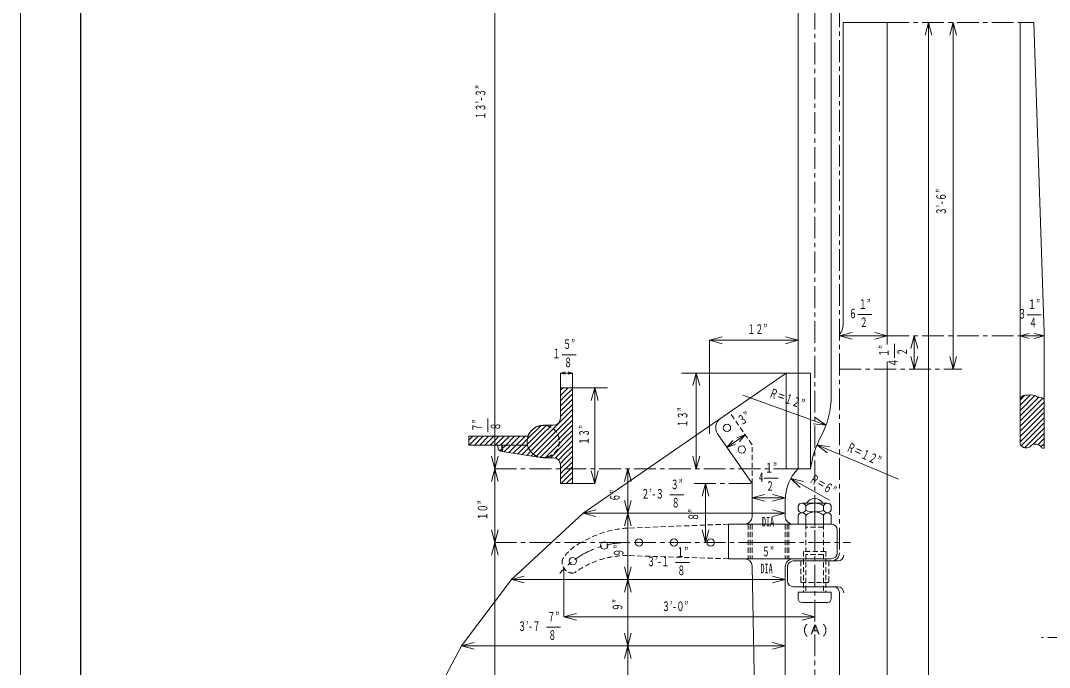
# Model space of a CAD drawing. Units: millimetres, scale not verified. Extents: x -6153 to 6153, y -4352 to 4352.
# Drawn here: x -6153 to -2609, y 154 to 2383 of the extents above; entities that cross this region are included whole.
import ezdxf
from ezdxf.enums import TextEntityAlignment as Align

# ---------------------------------------------------------------- set-up
doc = ezdxf.new("R2010")
doc.units = ezdxf.units.MM
doc.header["$LTSCALE"] = 15
doc.linetypes.add('CHAIN1', pattern=[8, 5, -1, 1, -1])
doc.linetypes.add('DASHED1', pattern=[1.8, 1.2, -0.6])
for name, color, linetype, lineweight in [('0-0_0', 3, 'Continuous', 18), ('0-1_芯', 4, 'CHAIN1', 18), ('0-2_寸法', 2, 'Continuous', 18), ('0-F_枠', 3, 'Continuous', 18)]:
    doc.layers.add(name, color=color, linetype=linetype, lineweight=lineweight)
doc.styles.add('ＭＳ ゴシック', font='')
doc.styles.get('ＭＳ ゴシック').set_extended_font_data('MS Gothic')

msp = doc.modelspace()

# ---------------------------------------------------------------- linework, layer by layer
at = {"layer": '0-0_0'}
for p, q in [((-3474.92, 2819.87), (-3474.92, 838.57)), ((-3360.62, 2819.87), (-3360.62, 1092.64)), ((-3319.98, 2376.46), (-3319.98, 1334.62)), ((-3167.58, 2376.46), (-3319.98, 2376.46)), ((-3167.58, 2376.46), (-3167.58, 1267.59)), ((-2710.38, 2376.46), (-2710.38, 924.27)), ((-2710.38, 2376.46), (-2662.75, 2376.46)), ((-2662.75, 2376.46), (-2627.83, 1309.66)), ((-2627.83, 1309.66), (-2627.83, 909.97)), ((-3167.58, 1208.91), (-3167.58, -50.6)), ((-3515.56, 1168.77), (-4214.69, 686.17)), ((-3515.56, 1168.77), (-3431.74, 1168.77)), ((-3515.56, 1168.77), (-3515.56, 838.57)), ((-3431.74, 1168.77), (-3431.74, 838.57)), ((-4293.22, 1117.97), (-4293.22, 1014.11)), ((-4251.95, 1117.97), (-4293.22, 1117.97)), ((-4293.22, 1109.28), (-4284.53, 1117.97)), ((-4293.22, 1091.32), (-4281.37, 1103.18)), ((-4281.37, 1103.18), (-4266.57, 1117.97)), ((-4281.37, 1085.22), (-4251.95, 1114.64)), ((-4251.95, 1117.97), (-4251.95, 787.77)), ((-4293.22, 1073.36), (-4281.37, 1085.22)), ((-4293.22, 1055.4), (-4281.37, 1067.26)), ((-4281.37, 1067.26), (-4251.95, 1096.67)), ((-4281.37, 1049.29), (-4251.95, 1078.71)), ((-2710.38, 1057.72), (-2674.37, 1093.72)), ((-2710.38, 1075.68), (-2693.5, 1092.56)), ((-2710.38, 1039.76), (-2659.14, 1091)), ((-2710.38, 1021.8), (-2646.21, 1085.96)), ((-2710.38, 1003.84), (-2632.16, 1082.05)), ((-2710.38, 985.88), (-2627.83, 1068.43)), ((-4293.22, 1037.44), (-4281.37, 1049.29)), ((-4293.22, 1019.48), (-4281.37, 1031.33)), ((-4281.37, 1031.33), (-4251.95, 1060.75)), ((-4281.37, 1013.37), (-4251.95, 1042.79)), ((-2710.38, 967.92), (-2627.83, 1050.47)), ((-2710.38, 949.96), (-2627.83, 1032.51)), ((-4318.04, 976.7), (-4281.37, 1013.37)), ((-4309.03, 967.75), (-4281.37, 995.41)), ((-4281.37, 995.41), (-4251.95, 1024.83)), ((-4281.37, 977.45), (-4251.95, 1006.87)), ((-2710.38, 932), (-2627.83, 1014.55)), ((-2706.29, 918.12), (-2627.83, 996.59)), ((-4403.36, 909.34), (-4352.66, 960.04)), ((-4352.66, 988.71), (-4318.62, 988.71)), ((-4352.66, 960.04), (-4329.17, 983.53)), ((-4342.82, 987.84), (-4341.95, 988.71)), ((-4329.17, 983.53), (-4323.99, 988.71)), ((-4302.13, 956.69), (-4281.37, 977.45)), ((-4297.74, 943.12), (-4281.37, 959.49)), ((-4281.37, 959.49), (-4251.95, 988.91)), ((-4281.37, 941.53), (-4251.95, 970.95)), ((-3633.67, 787.77), (-3752.03, 959.25)), ((-2694.97, 911.49), (-2627.83, 978.63)), ((-2666.03, 922.46), (-2627.83, 960.66)), ((-4405.49, 951.04), (-4608.69, 951.04)), ((-4608.69, 951.04), (-4608.69, 920.56)), ((-4608.69, 937.5), (-4595.15, 951.04)), ((-4607.67, 920.56), (-4577.19, 951.04)), ((-4589.71, 920.56), (-4559.23, 951.04)), ((-4571.75, 920.56), (-4541.27, 951.04)), ((-4553.79, 920.56), (-4523.31, 951.04)), ((-4517.87, 920.56), (-4487.39, 951.04)), ((-4499.91, 920.56), (-4469.43, 951.04)), ((-4481.95, 920.56), (-4451.47, 951.04)), ((-4463.98, 920.56), (-4433.5, 951.04)), ((-4446.02, 920.56), (-4415.54, 951.04)), ((-4410.1, 920.56), (-4407.67, 922.99)), ((-2648.37, 922.16), (-2627.83, 942.7)), ((-2638.54, 914.03), (-2627.83, 924.74)), ((-4407.17, 920.56), (-4608.69, 920.56)), ((-4509.61, 920.56), (-4509.61, 913.57)), ((-4502.08, 900.42), (-4481.95, 920.56)), ((-4361.25, 877.62), (-4494.37, 898.33)), ((-4487.31, 897.23), (-4463.98, 920.56)), ((-4471.77, 894.81), (-4446.02, 920.56)), ((-4456.23, 892.4), (-4428.06, 920.56)), ((-4440.68, 889.98), (-4410.1, 920.56)), ((-4425.14, 887.56), (-4403.36, 909.34)), ((-4409.6, 885.14), (-4396.53, 898.21)), ((-4394.06, 882.72), (-4387.58, 889.2)), ((-4378.52, 880.3), (-4376.52, 882.3)), ((-4352.66, 876.95), (-4318.62, 876.95)), ((-4345.95, 876.95), (-4345.48, 877.41)), ((-4293.22, 851.55), (-4293.22, 787.77)), ((-4276.56, 838.57), (-4251.95, 863.19)), ((-4293.22, 821.91), (-4281.37, 833.77)), ((-4293.22, 803.95), (-4281.37, 815.81)), ((-4281.37, 833.77), (-4276.56, 838.57)), ((-4281.37, 815.81), (-4258.6, 838.57)), ((-4258.6, 838.57), (-4251.95, 845.23)), ((-3515.56, 838.57), (-3431.74, 838.57)), ((-4251.95, 787.77), (-4293.22, 787.77)), ((-4273.48, 787.77), (-4251.95, 809.31)), ((-4255.52, 787.77), (-4251.95, 791.35)), ((-3633.67, 787.77), (-3633.67, 673.47)), ((-3519.37, 731), (-3519.37, 673.47)), ((-3474.92, 711.2), (-3474.92, 696.42)), ((-3461.58, 720.14), (-3417.77, 720.14)), ((-3448.25, 711.2), (-3448.25, 696.42)), ((-3373.95, 720.14), (-3417.77, 720.14)), ((-3387.29, 711.2), (-3387.29, 696.42)), ((-3360.62, 711.2), (-3360.62, 696.42)), ((-4214.69, 686.17), (-4462.34, 457.57)), ((-3474.92, 648.07), (-3474.92, 678.55)), ((-3448.25, 648.07), (-3448.25, 678.55)), ((-3417.77, 689.95), (-3417.77, 648.07)), ((-3387.29, 648.07), (-3387.29, 678.55)), ((-3360.62, 648.07), (-3360.62, 678.55)), ((-3714.5, 648.07), (-3714.5, 528.69)), ((-3714.5, 648.07), (-3360.62, 648.07)), ((-3340.3, 627.75), (-3340.3, 549.01)), ((-3360.62, 528.69), (-3714.91, 528.69)), ((-3611.87, -544.38), (-3633.67, 503.29)), ((-3519.37, 500.75), (-3519.37, -544.46)), ((-3511.75, 452.49), (-3511.75, 500.75)), ((-3491.43, 521.07), (-3338.01, 521.07)), ((-3491.43, 432.17), (-3338.01, 432.17)), ((-3474.92, 413.78), (-3360.62, 413.78)), ((-3474.92, 413.78), (-3474.92, 390.92)), ((-3360.62, 413.78), (-3360.62, 390.92)), ((-3332.68, 411.85), (-3332.68, -544.46)), ((-3462.22, 378.22), (-3373.32, 378.22))]:
    msp.add_line(p, q, dxfattribs=at)
at = {"layer": '0-0_0', "color": 1, "linetype": 'DASHED1'}
for p, q in [((-3633.67, 921.91), (-3710.96, 1033.89)), ((-3633.67, 787.77), (-3633.67, 921.91)), ((-3714.5, 648.07), (-4061.79, 634.41)), ((-3646.37, 648.07), (-3646.37, 528.69)), ((-3640.02, 648.07), (-3640.02, 528.69)), ((-3633.67, 648.07), (-3633.67, 528.69)), ((-3519.37, 648.07), (-3519.37, 528.69)), ((-3513.02, 648.07), (-3513.02, 528.69)), ((-3506.67, 648.07), (-3506.67, 528.69)), ((-3448.25, 648.07), (-3448.25, 554.09)), ((-3387.29, 637.91), (-3448.25, 637.91)), ((-3387.29, 648.07), (-3387.29, 554.09)), ((-3714.91, 528.69), (-4061.79, 539.78)), ((-3455.87, 554.09), (-3455.87, 413.78)), ((-3379.67, 554.09), (-3455.87, 554.09)), ((-3448.25, 543.93), (-3448.25, 413.78)), ((-3387.29, 543.93), (-3448.25, 543.93)), ((-3387.29, 543.93), (-3387.29, 413.78)), ((-3379.67, 554.09), (-3379.67, 413.78)), ((-3466.03, 521.07), (-3466.03, 447.41)), ((-3369.51, 521.07), (-3369.51, 447.41)), ((-3466.03, 447.41), (-3369.51, 447.41))]:
    msp.add_line(p, q, dxfattribs=at)
at = {"layer": '0-0_0', "color": 4, "lineweight": 9}
msp.add_line((-4110.05, 457.57), (-4262.45, 457.57), dxfattribs=at)
at = {"layer": '0-0_0'}
for points in [[(-4428.06, 920.56), (-4407.99, 940.63), (-4360.46, 988.17)], [(-4407.67, 922.99), (-4352.66, 978), (-4342.82, 987.84)], [(-4396.53, 898.21), (-4352.66, 942.08), (-4318.04, 976.7)], [(-4387.58, 889.2), (-4352.66, 924.12), (-4309.03, 967.75)], [(-4535.83, 920.56), (-4519.86, 936.53), (-4505.35, 951.04)], [(-4376.52, 882.3), (-4352.66, 906.16), (-4302.13, 956.69)], [(-4362.95, 877.91), (-4352.66, 888.2), (-4297.74, 943.12)], [(-4345.48, 877.41), (-4297.24, 925.66), (-4281.37, 941.53)], [(-4327.99, 876.95), (-4281.37, 923.57), (-4251.95, 952.99)], [(-4311.15, 875.83), (-4281.37, 905.61), (-4251.95, 935.03)], [(-4300.09, 868.92), (-4281.37, 887.65), (-4251.95, 917.07)], [(-4293.86, 857.2), (-4281.37, 869.69), (-4251.95, 899.11)], [(-4293.22, 839.87), (-4281.37, 851.73), (-4251.95, 881.15)], [(-4291.44, 787.77), (-4281.37, 797.85), (-4251.95, 827.27)], [(-4462.34, 457.57), (-4633.79, 228.97), (-4754.44, 0.37), (-4830.64, -228.23)]]:
    msp.add_lwpolyline(points, dxfattribs=at)
for centre in [(-3719.92, 979.79), (-3668.47, 905.25), (-4142.82, 574.19), (-4022.86, 584.57), (-3902.34, 584.57), (-3776.1, 584.57), (-4251.11, 520.72)]:
    msp.add_circle(centre, 12.7, dxfattribs=at)
at = {"layer": '0-0_0', "color": 1, "linetype": 'DASHED1'}
msp.add_circle((-4352.66, 932.83), 55.31, dxfattribs=at)
at = {"layer": '0-0_0'}
for centre, radius, start, end in [((-3370.78, 1334.62), 50.8, 318.59038, 0), ((-3665.42, 1092.64), 304.8, 331.6323, 0), ((-2689.07, 1068.72), 24.25, 76.22805, 151.49796), ((-2673.02, 1057.34), 36.41, 50.9029, 106.40026), ((-2645.73, 1060.47), 25.49, 45.3886, 99.7737), ((-4318.62, 1014.11), 25.4, 270, 0), ((-3720.68, 980.89), 38.1, 124.6166, 214.6166), ((-4352.66, 932.83), 55.88, 90, 270), ((-3129.02, 803), 304.8, 151.6323, 173.29792), ((-2689.61, 933.62), 22.77, 204.23986, 318.45511), ((-2657.57, 901.03), 23.05, 28.92483, 130.62697), ((-4494.37, 913.57), 15.24, 180, 270), ((-2630.33, 921.03), 11.33, 231.3976, 282.74594), ((-4318.62, 851.55), 25.4, 0, 90), ((-3366.97, 731), 152.4, 135.09947, 180), ((-3461.58, 705.72), 14.42, 22.35349, 157.64651), ((-3419.03, 667.98), 52.18, 88.61724, 124.05848), ((-3418.71, 706.68), 29.88, 88.1909, 153.23806), ((-3416.51, 667.98), 52.18, 55.94152, 91.38276), ((-3416.82, 706.68), 29.88, 26.76194, 91.8091), ((-3373.95, 705.72), 14.42, 22.35349, 157.64651), ((-3659.07, 673.47), 25.4, 270, 360), ((-3493.97, 673.47), 25.4, 180, 270), ((-3461.58, 701.91), 14.42, 202.35349, 337.64651), ((-3461.58, 673.07), 14.42, 22.35349, 157.64651), ((-3422.22, 744.02), 54.24, 241.32486, 274.70638), ((-3419.27, 647.53), 42.45, 87.96823, 133.04378), ((-3413.32, 744.02), 54.24, 265.29362, 298.67514), ((-3416.26, 647.53), 42.45, 46.95622, 92.03177), ((-3373.95, 701.91), 14.42, 202.35349, 337.64651), ((-3373.95, 673.07), 14.42, 22.35349, 157.64651), ((-3360.62, 627.75), 20.32, 0, 90), ((-3360.62, 549.01), 20.32, 270, 0), ((-3360.62, 549.01), 27.94, 270, 0), ((-3338.01, 541.39), 20.32, 270, 0), ((-3659.07, 503.29), 25.4, 0, 90), ((-3491.43, 500.75), 27.94, 90, 180), ((-3491.43, 500.75), 20.32, 90, 180), ((-3491.43, 452.49), 20.32, 180, 270), ((-3353, 411.85), 20.32, 0, 90), ((-3338.01, 411.85), 20.32, 0, 90), ((-3462.22, 390.92), 12.7, 180, 270), ((-3373.32, 390.92), 12.7, 270, 0)]:
    msp.add_arc(centre, radius, start, end, dxfattribs=at)
at = {"layer": '0-0_0', "color": 1, "linetype": 'DASHED1'}
for centre, radius, start, end in [((-4040.33, 285.35), 349.72, 93.51778, 121.17262), ((-4157.28, 446.95), 151.81, 114.96411, 147.77623), ((-4063.44, 232.57), 307.22, 89.69091, 126.41405), ((-4250.63, 516.4), 36.91, 161.85078, 277.4983)]:
    msp.add_arc(centre, radius, start, end, dxfattribs=at)
at = {"layer": '0-1_芯'}
for p, q in [((-3417.77, -4007.42), (-3417.77, 3673.88)), ((-3332.68, 2435.56), (-3332.68, 549.01)), ((-3167.58, 2376.46), (-2710.38, 2376.46)), ((-3167.58, 1296.73), (-2710.38, 1296.73)), ((-3332.68, 1182.43), (-2911.32, 1182.43)), ((-4519.86, 838.57), (-3515.56, 838.57)), ((-3833.2, 787.77), (-3633.67, 787.77)), ((-4519.86, 584.57), (-3294.09, 584.57)), ((99.93, 256.87), (-2636.73, 256.87))]:
    msp.add_line(p, q, dxfattribs=at)
msp.add_arc((-4063.44, 277.36), 307.22, 89.69091, 139.12613, dxfattribs=at)
at = {"layer": '0-2_寸法'}
for p, q in [((-4519.86, 838.57), (-4519.86, 3573.48)), ((-3025.82, 2376.46), (-3037.47, 2332.99)), ((-3025.82, -3440.14), (-3025.82, 2376.46)), ((-3025.82, 2376.46), (-3014.17, 2332.99)), ((-2941.06, 2376.46), (-2952.71, 2332.99)), ((-2941.06, 2376.46), (-2929.41, 2332.99)), ((-2941.06, 1182.43), (-2941.06, 2376.46)), ((-3268.86, 1370.11), (-3220.77, 1370.11)), ((-2685.74, 1369.36), (-2637.65, 1369.36)), ((-3779.72, 1281.59), (-3736.25, 1293.24)), ((-3779.72, 1281.59), (-3779.72, 958.91)), ((-3779.72, 1281.59), (-3474.92, 1281.59)), ((-3779.72, 1281.59), (-3736.25, 1269.94)), ((-3474.92, 1281.59), (-3518.38, 1293.24)), ((-3474.92, 1281.59), (-3518.38, 1269.94)), ((-3332.68, 1296.73), (-3289.21, 1308.38)), ((-3332.68, 1296.73), (-3167.58, 1296.73)), ((-3332.68, 1296.73), (-3289.21, 1285.08)), ((-3167.58, 1296.73), (-3211.04, 1308.38)), ((-3167.58, 1296.73), (-3211.04, 1285.08)), ((-3074.65, 1296.73), (-3086.3, 1253.26)), ((-3074.65, 1296.73), (-3074.65, 1182.43)), ((-3074.65, 1296.73), (-3063.01, 1253.26)), ((-2710.38, 1296.73), (-2678.95, 1305.15)), ((-2710.38, 1296.73), (-2678.95, 1288.31)), ((-2710.38, 1296.73), (-2627.83, 1296.73)), ((-2627.83, 1296.73), (-2660.39, 1305.46)), ((-2627.83, 1296.73), (-2660.39, 1288)), ((-3143.2, 1221.65), (-3143.2, 1269.74)), ((-4287.11, 1232.04), (-4239.02, 1232.04)), ((-3074.65, 1182.43), (-3086.3, 1225.9)), ((-3074.65, 1182.43), (-3063.01, 1225.9)), ((-2941.06, 1182.43), (-2952.71, 1225.9)), ((-2941.06, 1182.43), (-2929.41, 1225.9)), ((-4293.22, 1168.77), (-4277.48, 1172.99)), ((-4251.95, 1168.77), (-4267.4, 1172.91)), ((-4293.22, 1117.97), (-4293.22, 1168.77)), ((-4293.22, 1168.77), (-4277.48, 1164.56)), ((-4293.22, 1168.77), (-4251.95, 1168.77)), ((-4251.95, 1168.77), (-4267.4, 1164.63)), ((-4251.95, 1117.97), (-4251.95, 1168.77)), ((-3876.44, 1168.77), (-3515.56, 1168.77)), ((-3825.61, 1168.77), (-3837.26, 1125.31)), ((-3825.61, 838.57), (-3825.61, 1168.77)), ((-3825.61, 1168.77), (-3813.96, 1125.31)), ((-4293.22, 1117.97), (-4251.95, 1117.97)), ((-4251.95, 1117.97), (-4131.58, 1117.97)), ((-4175.6, 1117.97), (-4187.24, 1074.51)), ((-4175.6, 787.77), (-4175.6, 1117.97)), ((-4175.6, 1117.97), (-4163.95, 1074.51)), ((-3665.42, 1092.64), (-3378.63, 989.42)), ((-4543.76, 964.52), (-4543.76, 1012.61)), ((-3378.63, 989.42), (-3423.47, 993.18)), ((-3378.63, 989.42), (-3415.58, 1015.1)), ((-3719.85, 912.62), (-3657.14, 955.91)), ((-3719.85, 912.62), (-3699.85, 936.13)), ((-3719.85, 912.62), (-3690, 923.26)), ((-3657.14, 955.91), (-3686.28, 945.52)), ((-3657.14, 955.91), (-3677.21, 932.31)), ((-4494.37, 920.56), (-4496.73, 911.76)), ((-4494.37, 898.33), (-4496.53, 906.4)), ((-4494.37, 920.56), (-4492.02, 911.76)), ((-4494.37, 898.33), (-4494.37, 920.56)), ((-4494.37, 898.33), (-4492.21, 906.4)), ((-3129.02, 803), (-3410.03, 921.07)), ((-3410.03, 921.07), (-3365.44, 914.97)), ((-3410.03, 921.07), (-3374.46, 893.49)), ((-4519.86, 838.57), (-4531.51, 882.04)), ((-4519.86, 838.57), (-4508.21, 882.04)), ((-3825.61, 838.57), (-3837.26, 882.04)), ((-3825.61, 838.57), (-3813.96, 882.04)), ((-4519.86, 838.57), (-4531.51, 795.11)), ((-4519.86, 838.57), (-4519.86, 584.57)), ((-4519.86, 838.57), (-4508.21, 795.11)), ((-4519.86, 836.03), (-4519.86, 587.11)), ((-4175.6, 787.77), (-4187.24, 831.24)), ((-4175.6, 787.77), (-4163.95, 831.24)), ((-4061.79, 838.57), (-4073.43, 795.11)), ((-4061.79, 686.17), (-4061.79, 838.57)), ((-4061.79, 838.57), (-4050.14, 795.11)), ((-4175.6, 787.77), (-4251.95, 787.77)), ((-3793.93, 787.77), (-3805.57, 744.31)), ((-3793.93, 584.57), (-3793.93, 787.77)), ((-3793.93, 787.77), (-3782.28, 744.31)), ((-3591.74, 806.16), (-3543.65, 806.16)), ((-3366.97, 731), (-3499.79, 805.72)), ((-3499.79, 805.72), (-3456.2, 794.56)), ((-3499.79, 805.72), (-3467.62, 774.26)), ((-3916.6, 748.52), (-3868.51, 748.52)), ((-3633.67, 738.4), (-3590.2, 750.04)), ((-3519.19, 738.4), (-3562.65, 750.04)), ((-4061.79, 686.17), (-4073.43, 729.64)), ((-4061.79, 686.17), (-4050.14, 729.64)), ((-3633.67, 738.4), (-3519.19, 738.4)), ((-3633.67, 738.4), (-3590.2, 726.75)), ((-3519.19, 738.4), (-3562.65, 726.75)), ((-4214.69, 686.17), (-4171.23, 697.82)), ((-4214.69, 686.17), (-3519.37, 686.17)), ((-4214.69, 686.17), (-4171.23, 674.53)), ((-4061.79, 686.17), (-4073.43, 642.71)), ((-4061.79, 686.17), (-4050.14, 642.71)), ((-3519.37, 686.17), (-3562.83, 697.82)), ((-3519.37, 686.17), (-3562.83, 674.53)), ((-4519.86, 584.57), (-4531.51, 628.04)), ((-4519.86, 584.57), (-4508.21, 628.04)), ((-3793.93, 584.57), (-3805.57, 628.04)), ((-3793.93, 584.57), (-3782.28, 628.04)), ((-4519.86, 584.57), (-4531.51, 541.11)), ((-4519.86, 584.57), (-4519.86, -634.63)), ((-4519.86, 584.57), (-4508.21, 541.11)), ((-3640.02, 584.57), (-3513.02, 584.57)), ((-4061.79, 457.57), (-4073.43, 501.04)), ((-4061.79, 457.57), (-4050.14, 501.04)), ((-3897.16, 515.43), (-3849.07, 515.43)), ((-4462.34, 457.57), (-4418.88, 469.22)), ((-4281.37, 328.88), (-4281.37, 495.96)), ((-3519.37, 457.57), (-3562.83, 469.22)), ((-4462.34, 457.57), (-3519.37, 457.57)), ((-4462.34, 457.57), (-4418.88, 445.93)), ((-4459.8, 457.57), (-3521.91, 457.57)), ((-4061.79, 457.57), (-4073.43, 414.11)), ((-4061.79, 457.57), (-4050.14, 414.11)), ((-3519.37, 457.57), (-3562.83, 445.93)), ((-4281.37, 328.88), (-4237.9, 340.52)), ((-4281.37, 328.88), (-3417.77, 328.88)), ((-4281.37, 328.88), (-4237.9, 317.23)), ((-3417.77, 328.88), (-3461.23, 340.52)), ((-3417.77, 328.88), (-3461.23, 317.23)), ((-4341.46, 292.47), (-4293.37, 292.47)), ((-4061.79, 228.97), (-4073.43, 272.44)), ((-4061.79, 228.97), (-4050.14, 272.44)), ((-4633.79, 228.97), (-4590.33, 240.62)), ((-4633.79, 228.97), (-3519.37, 228.97)), ((-4633.79, 228.97), (-4590.33, 217.33)), ((-4061.79, 228.97), (-4073.43, 185.51)), ((-4061.79, 228.97), (-4061.79, 0.37)), ((-4061.79, 228.97), (-4050.14, 185.51)), ((-3519.37, 228.97), (-3562.83, 240.62)), ((-3519.37, 228.97), (-3562.83, 217.33))]:
    msp.add_line(p, q, dxfattribs=at)
msp.add_lwpolyline([(-4061.79, 686.17), (-4061.79, 457.57), (-4061.79, 228.97)], dxfattribs=at)
at = {"layer": '0-F_枠'}
msp.add_line((-6153.08, -4352.17), (-6153.08, 4352.17), dxfattribs=at)
at = {"layer": '0-F_枠', "lineweight": 25}
msp.add_line((-5946.08, -4145.17), (-5946.08, 4145.17), dxfattribs=at)

# ---------------------------------------------------------------- texts
at = {"layer": '0-0_0', "color": 2, "style": 'ＭＳ ゴシック'}
msp.add_text('(Ａ)', height=32.99, dxfattribs=at).set_placement((-3460.96, 258.73), align=Align.BOTTOM_LEFT)
at = {"layer": '0-2_寸法', "style": 'ＭＳ ゴシック', "width": 0.6}
for s, rotation, p in [('１３’-３”', 90, (-4542.44, 2042.4)), ('３’-６”', 90, (-2956.03, 1712.35)), ('１”', 90, (-3153.12, 1224.43)), ('２', 90, (-3090.09, 1227.78)), ('４', 90, (-3120.67, 1190.44)), ('Ｒ＝１２”', 340, (-3580.9, 1077.61)), ('１３”', 90, (-3846.31, 981.54)), ('３”', 35, (-3663.41, 979.38)), ('７”', 90, (-4553.68, 967.29)), ('８', 90, (-4490.65, 970.65)), ('１３”', 90, (-4185.91, 920.73)), ('Ｒ＝１２”', 335, (-3315.94, 892.58)), ('Ｒ＝６”', 330, (-3443.95, 785.33)), ('６”', 90, (-4079.48, 725.54)), ('１０”', 90, (-4535.19, 661.14)), ('８”', 90, (-3809.47, 659.12)), ('９”', 90, (-4066.66, 535.8)), ('９”', 90, (-4070.66, 348.27))]:
    msp.add_text(s, height=32.99, rotation=rotation, dxfattribs=at).set_placement(p, align=Align.BOTTOM_LEFT)
for s, p in [('１”', (-3266.08, 1380.03)), ('１”', (-2682.97, 1379.28)), ('６', (-3300.07, 1347.58)), ('３', (-2716.96, 1346.83)), ('２', (-3262.73, 1317)), ('４', (-2679.61, 1316.26)), ('１２”', (-3649.89, 1293.73)), ('５”', (-4284.34, 1241.96)), ('１', (-4321.25, 1209.64)), ('８', (-4280.98, 1178.93)), ('１”', (-3588.96, 816.08)), ('4', (-3609.53, 783.77)), ('３”', (-3913.83, 758.44)), ('２', (-3585.61, 753.06)), ('２’-３', (-4014.68, 726.12)), ('８', (-3910.47, 695.41)), ('DIA', (-3599.6, 630.05)), ('１”', (-3894.39, 525.35)), ('５”', (-3599.68, 527.13)), ('３’-１', (-3995.24, 493.03)), ('８', (-3891.03, 462.32)), ('DIA', (-3604.75, 468.96)), ('３’-０”', (-3943.82, 338.66)), ('７”', (-4338.69, 302.39)), ('３’-７', (-4439.54, 270.07)), ('８', (-4335.33, 239.36))]:
    msp.add_text(s, height=32.99, dxfattribs=at).set_placement(p, align=Align.BOTTOM_LEFT)

doc.saveas('drawing.dxf')
